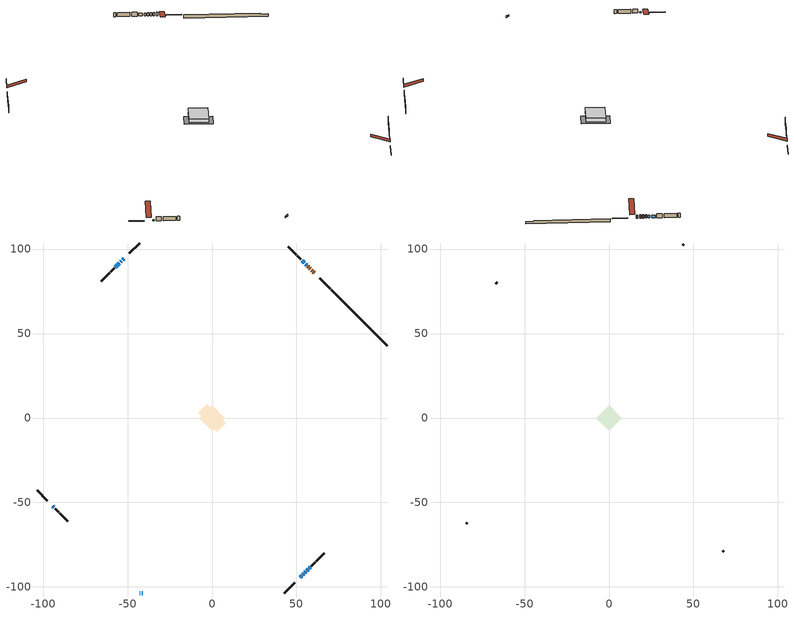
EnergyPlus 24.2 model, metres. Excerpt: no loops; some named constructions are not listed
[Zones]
conditioned space
 floor adiabatic (AdiabaticFloorConstruction): -7.66,0 0,7.66 7.66,0 0,-7.66 z0.76
 floor foundation (Slab1 construction): -8.22,2.97 -2.97,8.22 8.22,-2.97 2.97,-8.22 z-1.3
 wall outside (RimJoist1 construction): 42.91,-103.59 49.07,-97.43 / -103.59,-42.91 -97.43,-49.07 / -42.91,103.59 -49.07,97.43 / 70.06,76.43 63.9,82.6 z0.76:1.06
 wall outside (AdiabaticWallConstruction 1): 60.62,85.88 60.04,86.46 / 59.38,87.12 58.92,87.57 / 58.27,88.23 57.87,88.63 / 57.21,89.28 56.63,89.87 z0.76:2.79
 wall outside (AdiabaticWallConstruction): -42.91,-103.59 -42.37,-103.59 z0.76:1.65; 52.35,-94.15 53.12,-93.37 / 56.2,-90.29 56.98,-89.52 / -54.79,91.7 -57.17,89.33 z0.76:1.7; -94.15,-52.35 -93.57,-52.93 z0.76:1.55; -52.35,94.15 -52.93,93.57 / -53.58,92.91 -54.14,92.36 / 53.78,-92.72 54.34,-92.16 / 54.99,-91.5 55.55,-90.95 z0.76:1.22; -41.45,-103.59 -40.91,-103.59 z0.76:1.98; 55.97,90.52 55.4,91.1 / 54.74,91.76 53.3,93.19 / 57.63,-88.86 58.23,-88.27 z0.76:2.39
 wall outside (Wall1 construction): 58.88,-87.61 60.97,-85.52 / -92.91,-53.58 -90.82,-55.67 / -57.82,88.67 -59.91,86.58 / 52.65,93.85 50.56,95.94 z0.76:3.2
 wall outside (Wall2 construction): 61.63,-84.87 66.53,-79.97 / -90.17,-56.33 -85.27,-61.23 / -60.57,85.93 -65.47,81.03 / 49.9,96.6 45,101.5 z0.76:3.2
 wall foundation (FoundationWall1 construction): 70.72,75.78,-1.3 70.72,75.78,0.76 100.3,46.19,0.76 100.3,46.19,0.09 103.59,42.91,0.09 103.59,42.91,-1.3
 window (WindowConstruction 7): -42.91,-103.59 -42.37,-103.59 z0.76:1.65
 window (WindowConstruction 5): 52.35,-94.14 53.12,-93.37 z0.76:1.7
 window (WindowConstruction 6): -94.14,-52.35 -93.57,-52.93 z0.76:1.55
 window (WindowConstruction 9): -52.35,94.14 -52.93,93.57 z0.76:1.22
 window (WindowConstruction 10): -53.58,92.91 -54.14,92.36 z0.76:1.22
 window (WindowConstruction 11): 53.78,-92.72 54.34,-92.16 z0.76:1.22
 window (WindowConstruction 12): 54.99,-91.5 55.55,-90.95 z0.76:1.22
 window (WindowConstruction): 56.21,-90.29 56.98,-89.52 z0.76:1.7
 window (WindowConstruction 8): -41.45,-103.59 -40.91,-103.59 z0.76:1.98
 window (WindowConstruction 1): 55.97,90.52 55.4,91.1 z0.76:2.38
 window (WindowConstruction 2): 54.74,91.76 53.3,93.19 z0.76:2.38
 window (WindowConstruction 3): -54.8,91.7 -57.17,89.33 z0.76:1.7
 window (WindowConstruction 4): 57.63,-88.86 58.23,-88.27 z0.76:2.38
 door (Door): 60.62,85.88 60.04,86.46 z0.76:2.79
 door (Door 1): 59.38,87.12 58.92,87.57 z0.76:2.79
 door (Door 2): 58.27,88.23 57.87,88.63 z0.76:2.79
 door (Door 3): 57.21,89.28 56.63,89.87 z0.76:2.79
 ceiling adiabatic (AdiabaticFloorConstruction): 0,-7.66 7.66,0 0,7.66 -7.66,0 z0.76
attic - vented
 floor to conditioned space (Floor1 construction Reversed): -7.66,0 0,7.66 7.66,0 0,-7.66 z3.2
 wall outside (Wall3 construction): 67.19,-79.31 67.96,-78.53 / -84.61,-61.89 -83.83,-62.66 / -66.13,80.37 -66.91,79.59 / 44.34,102.15 43.56,102.93 z0.76:3.2
 roof outside (Roof1 construction): 51.69,-94.8,3.2 44.23,-87.34,6.72 42.26,-89.31,6.72 49.73,-96.77,3.2; -94.8,-51.69,3.2 -87.34,-44.23,6.72 -89.31,-42.26,6.72 -96.77,-49.73,3.2; -51.69,94.8,3.2 -44.23,87.34,6.72 -42.26,89.31,6.72 -49.73,96.77,3.2; 61.28,85.22,3.2 53.81,77.76,6.72 55.78,75.79,6.72 63.24,83.25,3.2
[Material] Roughness=Rough; Thermal Absorptance=0.9
Name | Thickness {m} | Conductivity {W/m-K} | Density {kg/m3} | Specific Heat {J/kg-K} | Solar Absorptance | Visible Absorptance
ceiling loosefill ins | 0.254 | 0.0480833 | 16.02 | 1046.75 | 0.7 | 0.7
ceiling stud and cavity | 0.1397 | 0.166674 | 65.682 | 1177.47 | 0.7 | 0.7
gypsum board | 0.0127 | 0.160291 | 801 | 837.4 | 0.6 | 0.6
[Construction]
Floor1 construction: ceiling loosefill ins, ceiling stud and cavity, gypsum board
[Schedule:Day:Interval]
interior lighting schedule day: No, 01:00, 0.108182, 04:00, 0.0901515, 05:00, 0.0991667, 06:00, 0.162273, 07:00, 0.270455, 08:00, 0.342576, 10:00, 0.369621, 11:00, 0.351591, 12:00, 0.333561, 13:00, 0.324545, 14:00, 0.31553, 15:00, 0.333561, 16:00, 0.369621, 17:00, 0.450758, 18:00, 0.585985, 19:00, 0.775303, 20:00, 0.955606, 21:00, 0.991667, 22:00, 0.712197, 23:00, 0.360606, 24:00, 0.162273
interior lighting schedule day 1: No, 01:00, 0.100909, 04:00, 0.0840909, 05:00, 0.0925, 06:00, 0.151364, 07:00, 0.252273, 08:00, 0.319545, 10:00, 0.344773, 11:00, 0.327955, 12:00, 0.311136, 13:00, 0.302727, 14:00, 0.294318, 15:00, 0.311136, 16:00, 0.344773, 17:00, 0.420455, 18:00, 0.546591, 19:00, 0.723182, 20:00, 0.891364, 21:00, 0.925, 22:00, 0.664318, 23:00, 0.336364, 24:00, 0.151364
interior lighting schedule day 2: No, 01:00, 0.0927273, 04:00, 0.0772727, 05:00, 0.085, 06:00, 0.139091, 07:00, 0.231818, 08:00, 0.293636, 10:00, 0.316818, 11:00, 0.301364, 12:00, 0.285909, 13:00, 0.278182, 14:00, 0.270455, 15:00, 0.285909, 16:00, 0.316818, 17:00, 0.386364, 18:00, 0.502273, 19:00, 0.664545, 20:00, 0.819091, 21:00, 0.85, 22:00, 0.610455, 23:00, 0.309091, 24:00, 0.139091
interior lighting schedule day 3: No, 01:00, 0.0845455, 04:00, 0.0704545, 05:00, 0.0775, 06:00, 0.126818, 07:00, 0.211364, 08:00, 0.267727, 10:00, 0.288864, 11:00, 0.274773, 12:00, 0.260682, 13:00, 0.253636, 14:00, 0.246591, 15:00, 0.260682, 16:00, 0.288864, 17:00, 0.352273, 18:00, 0.457955, 19:00, 0.605909, 20:00, 0.746818, 21:00, 0.775, 22:00, 0.556591, 23:00, 0.281818, 24:00, 0.126818
interior lighting schedule day 4: No, 01:00, 0.0763636, 04:00, 0.0636364, 05:00, 0.07, 06:00, 0.114545, 07:00, 0.190909, 08:00, 0.241818, 10:00, 0.260909, 11:00, 0.248182, 12:00, 0.235455, 13:00, 0.229091, 14:00, 0.222727, 15:00, 0.235455, 16:00, 0.260909, 17:00, 0.318182, 18:00, 0.413636, 19:00, 0.547273, 20:00, 0.674545, 21:00, 0.7, 22:00, 0.502727, 23:00, 0.254545, 24:00, 0.114545
interior lighting schedule day 5: No, 01:00, 0.0727273, 04:00, 0.0606061, 05:00, 0.0666667, 06:00, 0.109091, 07:00, 0.181818, 08:00, 0.230303, 10:00, 0.248485, 11:00, 0.236364, 12:00, 0.224242, 13:00, 0.218182, 14:00, 0.212121, 15:00, 0.224242, 16:00, 0.248485, 17:00, 0.30303, 18:00, 0.393939, 19:00, 0.521212, 20:00, 0.642424, 21:00, 0.666667, 22:00, 0.478788, 23:00, 0.242424, 24:00, 0.109091
interior lighting schedule day 6: No, 01:00, 0.0745455, 04:00, 0.0621212, 05:00, 0.0683333, 06:00, 0.111818, 07:00, 0.186364, 08:00, 0.236061, 10:00, 0.254697, 11:00, 0.242273, 12:00, 0.229848, 13:00, 0.223636, 14:00, 0.217424, 15:00, 0.229848, 16:00, 0.254697, 17:00, 0.310606, 18:00, 0.403788, 19:00, 0.534242, 20:00, 0.658485, 21:00, 0.683333, 22:00, 0.490758, 23:00, 0.248485, 24:00, 0.111818
interior lighting schedule day 7: No, 01:00, 0.08, 04:00, 0.0666667, 05:00, 0.0733333, 06:00, 0.12, 07:00, 0.2, 08:00, 0.253333, 10:00, 0.273333, 11:00, 0.26, 12:00, 0.246667, 13:00, 0.24, 14:00, 0.233333, 15:00, 0.246667, 16:00, 0.273333, 17:00, 0.333333, 18:00, 0.433333, 19:00, 0.573333, 20:00, 0.706667, 21:00, 0.733333, 22:00, 0.526667, 23:00, 0.266667, 24:00, 0.12
interior lighting schedule day 8: No, 01:00, 0.0890909, 04:00, 0.0742424, 05:00, 0.0816667, 06:00, 0.133636, 07:00, 0.222727, 08:00, 0.282121, 10:00, 0.304394, 11:00, 0.289545, 12:00, 0.274697, 13:00, 0.267273, 14:00, 0.259848, 15:00, 0.274697, 16:00, 0.304394, 17:00, 0.371212, 18:00, 0.482576, 19:00, 0.638485, 20:00, 0.78697, 21:00, 0.816667, 22:00, 0.586515, 23:00, 0.29697, 24:00, 0.133636
interior lighting schedule day 9: No, 01:00, 0.0972727, 04:00, 0.0810606, 05:00, 0.0891667, 06:00, 0.145909, 07:00, 0.243182, 08:00, 0.30803, 10:00, 0.332348, 11:00, 0.316136, 12:00, 0.299924, 13:00, 0.291818, 14:00, 0.283712, 15:00, 0.299924, 16:00, 0.332348, 17:00, 0.405303, 18:00, 0.526894, 19:00, 0.697121, 20:00, 0.859242, 21:00, 0.891667, 22:00, 0.640379, 23:00, 0.324242, 24:00, 0.145909
interior lighting schedule day 10: No, 01:00, 0.105455, 04:00, 0.0878788, 05:00, 0.0966667, 06:00, 0.158182, 07:00, 0.263636, 08:00, 0.333939, 10:00, 0.360303, 11:00, 0.342727, 12:00, 0.325152, 13:00, 0.316364, 14:00, 0.307576, 15:00, 0.325152, 16:00, 0.360303, 17:00, 0.439394, 18:00, 0.571212, 19:00, 0.755758, 20:00, 0.931515, 21:00, 0.966667, 22:00, 0.694242, 23:00, 0.351515, 24:00, 0.158182
interior lighting schedule day 11: No, 01:00, 0.109091, 04:00, 0.0909091, 05:00, 0.1, 06:00, 0.163636, 07:00, 0.272727, 08:00, 0.345455, 10:00, 0.372727, 11:00, 0.354545, 12:00, 0.336364, 13:00, 0.327273, 14:00, 0.318182, 15:00, 0.336364, 16:00, 0.372727, 17:00, 0.454545, 18:00, 0.590909, 19:00, 0.781818, 20:00, 0.963636, 21:00, 1, 22:00, 0.718182, 23:00, 0.363636, 24:00, 0.163636
interior lighting schedule default day; occupants schedule default day; clothes dryer schedule default day; cooking range schedule default day; mech vent range fan 0 schedule default day; misc plug loads schedule default day; general water use schedule default day; heating setpoint default day; cooling setpoint default day; clothes dryer exhaust 0 schedule default day; cooling season schedule day; cooling season schedule day 2; cooling season schedule default day; exterior lighting schedule default day; natural vent schedule default day: No, 24:00, 0
occupants schedule day: No, 05:00, 0.426829, 06:00, 0.719512, 07:00, 1, 08:00, 0.670732, 09:00, 0.329268, 14:00, 0.170732, 15:00, 0.231707, 16:00, 0.329268, 17:00, 0.5, 18:00, 0.670732, 19:00, 0.829268, 21:00, 1, 22:00, 0.853659, 23:00, 0.646341, 24:00, 0.426829
clothes dryer schedule day; clothes dryer exhaust 0 schedule day: No, 01:00, 0.123457, 02:00, 0.0740741, 03:00, 0.0493827, 04:00, 0.0246914, 05:00, 0.0493827, 06:00, 0.0740741, 07:00, 0.197531, 08:00, 0.395062, 09:00, 0.592593, 10:00, 0.839506, 11:00, 0.962963, 12:00, 1, 13:00, 0.91358, 14:00, 0.82716, 15:00, 0.716049, 16:00, 0.753086, 17:00, 0.679012, 18:00, 0.666667, 20:00, 0.62963, 21:00, 0.641975, 22:00, 0.666667, 23:00, 0.54321, 24:00, 0.296296
cooking range schedule day: No, 05:00, 0.0597015, 06:00, 0.11194, 07:00, 0.171642, 08:00, 0.291045, 11:00, 0.343284, 12:00, 0.402985, 13:00, 0.462687, 14:00, 0.343284, 15:00, 0.291045, 16:00, 0.402985, 17:00, 0.567164, 18:00, 1, 19:00, 0.850746, 20:00, 0.432836, 21:00, 0.291045, 22:00, 0.231343, 23:00, 0.171642, 24:00, 0.11194
mech vent range fan 0 schedule day: No, 18:00, 0, 19:00, 1, 20:00, 0.2, 24:00, 0
misc plug loads schedule day: No, 06:00, 0.705882, 07:00, 0.745098, 08:00, 0.803922, 15:00, 0.823529, 16:00, 0.862745, 17:00, 0.921569, 18:00, 0.980392, 19:00, 1, 20:00, 0.980392, 21:00, 0.941176, 22:00, 0.862745, 23:00, 0.784314, 24:00, 0.72549
general water use schedule day: No, 01:00, 0.315068, 03:00, 0.287671, 04:00, 0.342466, 05:00, 0.369863, 06:00, 0.520548, 07:00, 0.60274, 08:00, 0.534247, 10:00, 0.506849, 11:00, 0.465753, 14:00, 0.479452, 15:00, 0.534247, 16:00, 0.589041, 17:00, 0.69863, 18:00, 0.876712, 19:00, 0.890411, 20:00, 0.986301, 21:00, 1, 22:00, 0.863014, 23:00, 0.616438, 24:00, 0.465753
heating setpoint day: No, 07:00, 18, 23:00, 21, 24:00, 18
cooling setpoint day: No, 24:00, 25
cooling season schedule day 1: No, 24:00, 1
exterior lighting schedule day: No, 01:00, 0.566667, 03:00, 0.524167, 05:00, 0.495833, 06:00, 0.5525, 07:00, 0.623333, 08:00, 0.580833, 09:00, 0.439167, 10:00, 0.354167, 12:00, 0.34, 13:00, 0.354167, 14:00, 0.396667, 15:00, 0.425, 16:00, 0.495833, 17:00, 0.623333, 18:00, 0.793333, 19:00, 0.906667, 20:00, 0.963333, 21:00, 0.991667, 22:00, 0.920833, 23:00, 0.793333, 24:00, 0.665833
exterior lighting schedule day 1: No, 01:00, 0.528571, 03:00, 0.488929, 05:00, 0.4625, 06:00, 0.515357, 07:00, 0.581429, 08:00, 0.541786, 09:00, 0.409643, 10:00, 0.330357, 12:00, 0.317143, 13:00, 0.330357, 14:00, 0.37, 15:00, 0.396429, 16:00, 0.4625, 17:00, 0.581429, 18:00, 0.74, 19:00, 0.845714, 20:00, 0.898571, 21:00, 0.925, 22:00, 0.858929, 23:00, 0.74, 24:00, 0.621071
exterior lighting schedule day 10: No, 01:00, 0.552381, 03:00, 0.510952, 05:00, 0.483333, 06:00, 0.538571, 07:00, 0.607619, 08:00, 0.56619, 09:00, 0.428095, 10:00, 0.345238, 12:00, 0.331429, 13:00, 0.345238, 14:00, 0.386667, 15:00, 0.414286, 16:00, 0.483333, 17:00, 0.607619, 18:00, 0.773333, 19:00, 0.88381, 20:00, 0.939048, 21:00, 0.966667, 22:00, 0.897619, 23:00, 0.773333, 24:00, 0.649048
exterior lighting schedule day 11: No, 01:00, 0.571429, 03:00, 0.528571, 05:00, 0.5, 06:00, 0.557143, 07:00, 0.628571, 08:00, 0.585714, 09:00, 0.442857, 10:00, 0.357143, 12:00, 0.342857, 13:00, 0.357143, 14:00, 0.4, 15:00, 0.428571, 16:00, 0.5, 17:00, 0.628571, 18:00, 0.8, 19:00, 0.914286, 20:00, 0.971429, 21:00, 1, 22:00, 0.928571, 23:00, 0.8, 24:00, 0.671429
exterior lighting schedule day 2: No, 01:00, 0.485714, 03:00, 0.449286, 05:00, 0.425, 06:00, 0.473571, 07:00, 0.534286, 08:00, 0.497857, 09:00, 0.376429, 10:00, 0.303571, 12:00, 0.291429, 13:00, 0.303571, 14:00, 0.34, 15:00, 0.364286, 16:00, 0.425, 17:00, 0.534286, 18:00, 0.68, 19:00, 0.777143, 20:00, 0.825714, 21:00, 0.85, 22:00, 0.789286, 23:00, 0.68, 24:00, 0.570714
exterior lighting schedule day 3: No, 01:00, 0.442857, 03:00, 0.409643, 05:00, 0.3875, 06:00, 0.431786, 07:00, 0.487143, 08:00, 0.453929, 09:00, 0.343214, 10:00, 0.276786, 12:00, 0.265714, 13:00, 0.276786, 14:00, 0.31, 15:00, 0.332143, 16:00, 0.3875, 17:00, 0.487143, 18:00, 0.62, 19:00, 0.708571, 20:00, 0.752857, 21:00, 0.775, 22:00, 0.719643, 23:00, 0.62, 24:00, 0.520357
exterior lighting schedule day 4: No, 01:00, 0.4, 03:00, 0.37, 05:00, 0.35, 06:00, 0.39, 07:00, 0.44, 08:00, 0.41, 09:00, 0.31, 10:00, 0.25, 12:00, 0.24, 13:00, 0.25, 14:00, 0.28, 15:00, 0.3, 16:00, 0.35, 17:00, 0.44, 18:00, 0.56, 19:00, 0.64, 20:00, 0.68, 21:00, 0.7, 22:00, 0.65, 23:00, 0.56, 24:00, 0.47
exterior lighting schedule day 5: No, 01:00, 0.380952, 03:00, 0.352381, 05:00, 0.333333, 06:00, 0.371429, 07:00, 0.419048, 08:00, 0.390476, 09:00, 0.295238, 10:00, 0.238095, 12:00, 0.228571, 13:00, 0.238095, 14:00, 0.266667, 15:00, 0.285714, 16:00, 0.333333, 17:00, 0.419048, 18:00, 0.533333, 19:00, 0.609524, 20:00, 0.647619, 21:00, 0.666667, 22:00, 0.619048, 23:00, 0.533333, 24:00, 0.447619
exterior lighting schedule day 6: No, 01:00, 0.390476, 03:00, 0.36119, 05:00, 0.341667, 06:00, 0.380714, 07:00, 0.429524, 08:00, 0.400238, 09:00, 0.302619, 10:00, 0.244048, 12:00, 0.234286, 13:00, 0.244048, 14:00, 0.273333, 15:00, 0.292857, 16:00, 0.341667, 17:00, 0.429524, 18:00, 0.546667, 19:00, 0.624762, 20:00, 0.66381, 21:00, 0.683333, 22:00, 0.634524, 23:00, 0.546667, 24:00, 0.45881
exterior lighting schedule day 7: No, 01:00, 0.419048, 03:00, 0.387619, 05:00, 0.366667, 06:00, 0.408571, 07:00, 0.460952, 08:00, 0.429524, 09:00, 0.324762, 10:00, 0.261905, 12:00, 0.251429, 13:00, 0.261905, 14:00, 0.293333, 15:00, 0.314286, 16:00, 0.366667, 17:00, 0.460952, 18:00, 0.586667, 19:00, 0.670476, 20:00, 0.712381, 21:00, 0.733333, 22:00, 0.680952, 23:00, 0.586667, 24:00, 0.492381
exterior lighting schedule day 8: No, 01:00, 0.466667, 03:00, 0.431667, 05:00, 0.408333, 06:00, 0.455, 07:00, 0.513333, 08:00, 0.478333, 09:00, 0.361667, 10:00, 0.291667, 12:00, 0.28, 13:00, 0.291667, 14:00, 0.326667, 15:00, 0.35, 16:00, 0.408333, 17:00, 0.513333, 18:00, 0.653333, 19:00, 0.746667, 20:00, 0.793333, 21:00, 0.816667, 22:00, 0.758333, 23:00, 0.653333, 24:00, 0.548333
exterior lighting schedule day 9: No, 01:00, 0.509524, 03:00, 0.47131, 05:00, 0.445833, 06:00, 0.496786, 07:00, 0.560476, 08:00, 0.522262, 09:00, 0.394881, 10:00, 0.318452, 12:00, 0.305714, 13:00, 0.318452, 14:00, 0.356667, 15:00, 0.382143, 16:00, 0.445833, 17:00, 0.560476, 18:00, 0.713333, 19:00, 0.815238, 20:00, 0.86619, 21:00, 0.891667, 22:00, 0.827976, 23:00, 0.713333, 24:00, 0.59869
[Schedule:Week:Daily]
heating setpoint Week Rule - Jan1-Dec31: heating setpoint day, heating setpoint day, heating setpoint day, heating setpoint day, heating setpoint day, heating setpoint day, heating setpoint day, heating setpoint default day, heating setpoint default day, heating setpoint default day, heating setpoint default day, heating setpoint default day
cooling setpoint Week Rule - Jan1-Dec31: cooling setpoint day, cooling setpoint day, cooling setpoint day, cooling setpoint day, cooling setpoint day, cooling setpoint day, cooling setpoint day, cooling setpoint default day, cooling setpoint default day, cooling setpoint default day, cooling setpoint default day, cooling setpoint default day
clothes dryer exhaust 0 schedule Week Rule - Jan1-Dec31: clothes dryer exhaust 0 schedule day, clothes dryer exhaust 0 schedule day, clothes dryer exhaust 0 schedule day, clothes dryer exhaust 0 schedule day, clothes dryer exhaust 0 schedule day, clothes dryer exhaust 0 schedule day, clothes dryer exhaust 0 schedule day, clothes dryer exhaust 0 schedule default day, clothes dryer exhaust 0 schedule default day, clothes dryer exhaust 0 schedule default day, clothes dryer exhaust 0 schedule default day, clothes dryer exhaust 0 schedule default day
cooling season schedule Week Rule - Jan1-May26: cooling season schedule day, cooling season schedule day, cooling season schedule day, cooling season schedule day, cooling season schedule day, cooling season schedule day, cooling season schedule day, cooling season schedule default day, cooling season schedule default day, cooling season schedule default day, cooling season schedule default day, cooling season schedule default day
cooling season schedule Week Rule - May27-Jun2: cooling season schedule day, cooling season schedule day, cooling season schedule day, cooling season schedule day, cooling season schedule day, cooling season schedule day 1, cooling season schedule day 1, cooling season schedule default day, cooling season schedule default day, cooling season schedule default day, cooling season schedule default day, cooling season schedule default day
cooling season schedule Week Rule - Jun3-Aug25: cooling season schedule day 1, cooling season schedule day 1, cooling season schedule day 1, cooling season schedule day 1, cooling season schedule day 1, cooling season schedule day 1, cooling season schedule day 1, cooling season schedule default day, cooling season schedule default day, cooling season schedule default day, cooling season schedule default day, cooling season schedule default day
cooling season schedule Week Rule - Aug26-Sep1: cooling season schedule day 1, cooling season schedule day 1, cooling season schedule day 1, cooling season schedule day 1, cooling season schedule day 1, cooling season schedule day 1, cooling season schedule day 2, cooling season schedule default day, cooling season schedule default day, cooling season schedule default day, cooling season schedule default day, cooling season schedule default day
cooling season schedule Week Rule - Sep2-Dec31: cooling season schedule day 2, cooling season schedule day 2, cooling season schedule day 2, cooling season schedule day 2, cooling season schedule day 2, cooling season schedule day 2, cooling season schedule day 2, cooling season schedule default day, cooling season schedule default day, cooling season schedule default day, cooling season schedule default day, cooling season schedule default day
exterior lighting schedule Week Rule - Aug26-Sep1: exterior lighting schedule day 7, exterior lighting schedule day 7, exterior lighting schedule day 7, exterior lighting schedule day 7, exterior lighting schedule day 7, exterior lighting schedule day 7, exterior lighting schedule day 8, exterior lighting schedule default day, exterior lighting schedule default day, exterior lighting schedule default day, exterior lighting schedule default day, exterior lighting schedule default day
exterior lighting schedule Week Rule - Sep2-Sep29: exterior lighting schedule day 8, exterior lighting schedule day 8, exterior lighting schedule day 8, exterior lighting schedule day 8, exterior lighting schedule day 8, exterior lighting schedule day 8, exterior lighting schedule day 8, exterior lighting schedule default day, exterior lighting schedule default day, exterior lighting schedule default day, exterior lighting schedule default day, exterior lighting schedule default day
exterior lighting schedule Week Rule - Sep30-Oct6: exterior lighting schedule day 8, exterior lighting schedule day 9, exterior lighting schedule day 9, exterior lighting schedule day 9, exterior lighting schedule day 9, exterior lighting schedule day 9, exterior lighting schedule day 9, exterior lighting schedule default day, exterior lighting schedule default day, exterior lighting schedule default day, exterior lighting schedule default day, exterior lighting schedule default day
exterior lighting schedule Week Rule - Oct7-Oct27: exterior lighting schedule day 9, exterior lighting schedule day 9, exterior lighting schedule day 9, exterior lighting schedule day 9, exterior lighting schedule day 9, exterior lighting schedule day 9, exterior lighting schedule day 9, exterior lighting schedule default day, exterior lighting schedule default day, exterior lighting schedule default day, exterior lighting schedule default day, exterior lighting schedule default day
exterior lighting schedule Week Rule - Oct28-Nov3: exterior lighting schedule day 9, exterior lighting schedule day 9, exterior lighting schedule day 9, exterior lighting schedule day 9, exterior lighting schedule day 10, exterior lighting schedule day 10, exterior lighting schedule day 10, exterior lighting schedule default day, exterior lighting schedule default day, exterior lighting schedule default day, exterior lighting schedule default day, exterior lighting schedule default day
exterior lighting schedule Week Rule - Nov4-Nov24: exterior lighting schedule day 10, exterior lighting schedule day 10, exterior lighting schedule day 10, exterior lighting schedule day 10, exterior lighting schedule day 10, exterior lighting schedule day 10, exterior lighting schedule day 10, exterior lighting schedule default day, exterior lighting schedule default day, exterior lighting schedule default day, exterior lighting schedule default day, exterior lighting schedule default day
exterior lighting schedule Week Rule - Nov25-Dec1: exterior lighting schedule day 10, exterior lighting schedule day 10, exterior lighting schedule day 10, exterior lighting schedule day 10, exterior lighting schedule day 10, exterior lighting schedule day 10, exterior lighting schedule day 11, exterior lighting schedule default day, exterior lighting schedule default day, exterior lighting schedule default day, exterior lighting schedule default day, exterior lighting schedule default day
exterior lighting schedule Week Rule - Dec2-Dec31: exterior lighting schedule day 11, exterior lighting schedule day 11, exterior lighting schedule day 11, exterior lighting schedule day 11, exterior lighting schedule day 11, exterior lighting schedule day 11, exterior lighting schedule day 11, exterior lighting schedule default day, exterior lighting schedule default day, exterior lighting schedule default day, exterior lighting schedule default day, exterior lighting schedule default day
natural vent schedule Week Rule - Jan1-Dec31: natural vent schedule default day, natural vent schedule default day, natural vent schedule default day, natural vent schedule default day, natural vent schedule default day, natural vent schedule default day, natural vent schedule default day, natural vent schedule default day, natural vent schedule default day, natural vent schedule default day, natural vent schedule default day, natural vent schedule default day
[Schedule:Year]
heating setpoint: heating setpoint Week Rule - Jan1-Dec31, 1, 1, 12, 31
cooling season schedule: cooling season schedule Week Rule - Jan1-May26, 1, 1, 5, 26, cooling season schedule Week Rule - May27-Jun2, 5, 27, 6, 2, cooling season schedule Week Rule - Jun3-Aug25, 6, 3, 8, 25, cooling season schedule Week Rule - Aug26-Sep1, 8, 26, 9, 1, cooling season schedule Week Rule - Sep2-Dec31, 9, 2, 12, 31
natural vent schedule: natural vent schedule Week Rule - Jan1-Dec31, 1, 1, 12, 31
